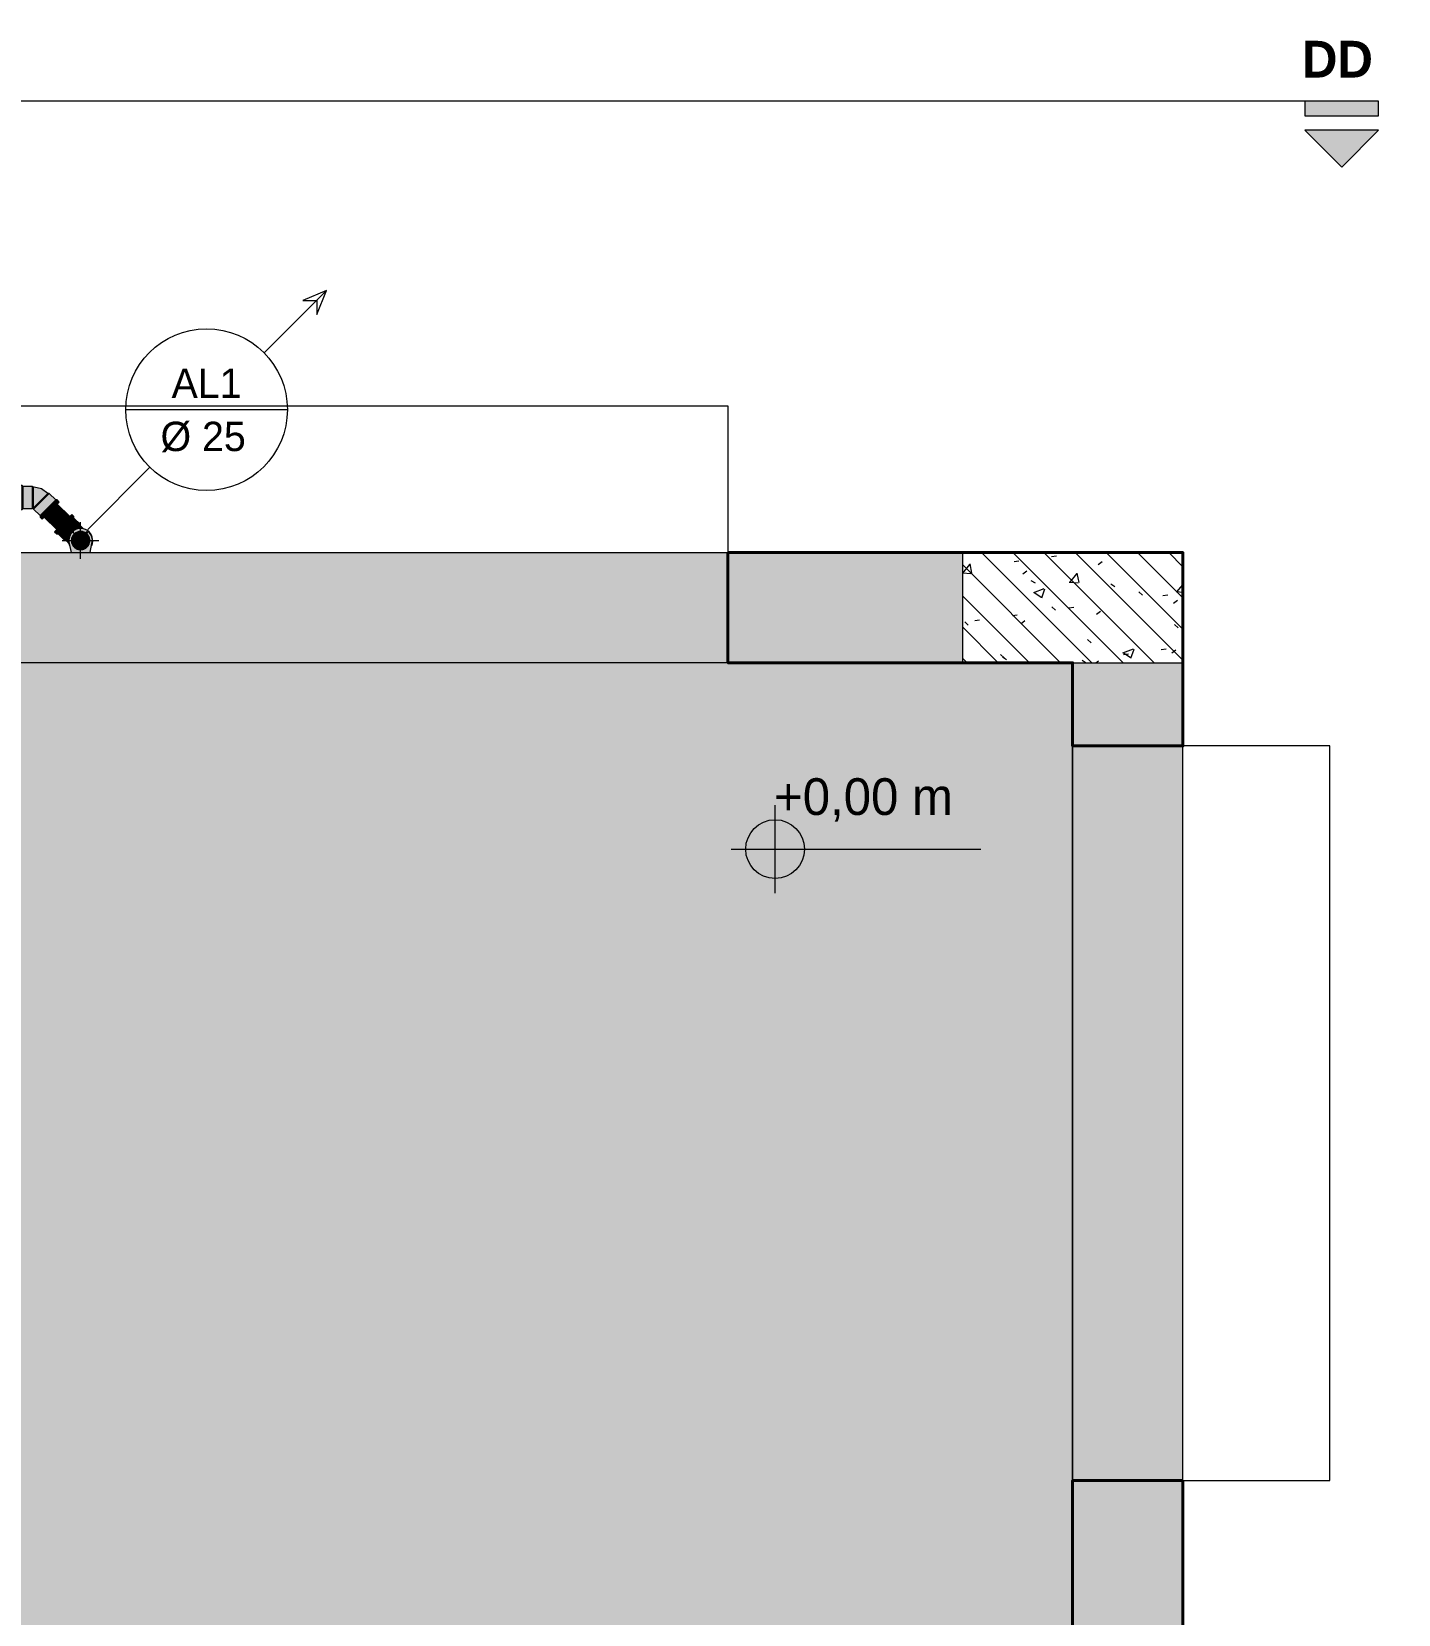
# Model space of a CAD drawing. Header units: metres. Extents: x 15 to 69.3, y -12.4 to 16.4.
# Drawn here: x 16.944 to 18.804, y 14.133 to 16.287 of the extents above; entities that cross this region are included whole.
import ezdxf

# ---------------------------------------------------------------- set-up
doc = ezdxf.new("R2010")
doc.units = ezdxf.units.M
doc.layers.add('1095_ARQ_BASE_dwg', color=7, linetype='Continuous', lineweight=5, true_color=0x767676)
doc.layers.add('A-FLOR', color=7, linetype='Continuous', lineweight=9, true_color=0x007f00)
for name, color, linetype, lineweight in [('A-ANNO-NOTE', 7, 'Continuous', 5), ('A-DETL', 7, 'Continuous', 5), ('A-DETL-GENF', 7, 'Continuous', 5), ('A-WALL', 7, 'Continuous', 9), ('G-ANNO-DIMS', 7, 'Continuous', 5), ('G-ANNO-SYMB', 7, 'Continuous', 5), ('G-ANNO-TEXT', 7, 'Continuous', 5), ('KIRYA - PAREDE', 7, 'Continuous', 40), ('KIRYA - PAREDE VISTA', 7, 'Continuous', 15), ('P-PIPE', 7, 'Continuous', 5), ('P-PIPE-CNTR', 7, 'Continuous', 5), ('S-COLS', 7, 'Continuous', 5)]:
    doc.layers.add(name, color=color, linetype=linetype, lineweight=lineweight)
doc.styles.add('Century Gothic', font='GOTHIC.TTF', dxfattribs={"height": 0.04})
doc.styles.add('Century Gothic_2', font='GOTHIC.TTF', dxfattribs={"height": 0.05})
doc.styles.add('Century Gothic_B', font='GOTHICB.TTF', dxfattribs={"height": 0.05})

# ---------------------------------------------------------------- blocks, each defined once
blk = doc.blocks.new('Pilar retangular - 15 x 30 cm-3622251-TÉRREO')
at = {"layer": 'S-COLS', "true_color": 0xaaaaaa}
h = blk.add_hatch(dxfattribs=at)
h.set_pattern_fill('FP_1', color=253, style=0, pattern_type=2)
h.set_pattern_definition([(45, (0.08564, 0.00177), (-0.021213, 0.021213), [])])
h.paths.add_polyline_path([(0.075, -0.15), (0.075, 0.15), (-0.075, 0.15), (-0.075, -0.15), (0.0039, -0.15)])
at = {"layer": 'A-DETL-GENF', "color": 253, "true_color": 0xaaaaaa}
for p, q in [((0.075, 0.15), (-0.075, 0.15)), ((-0.075, 0.15), (-0.075, -0.15)), ((0.075, -0.15), (0.075, 0.15)), ((-0.075, -0.15), (0.075, -0.15))]:
    blk.add_line(p, q, dxfattribs=at)
blk = doc.blocks.new('1095_ARQ_BASE_dwg-3608001-TÉRREO')
at = {"layer": 'KIRYA - PAREDE', "color": 253, "true_color": 0xaaaaaa, "flags": 128}
blk.add_lwpolyline([(17.8915, 15.5778), (17.8915, 15.4278), (18.3606, 15.4278), (18.3606, 15.3147), (18.5106, 15.3147), (18.5106, 15.5778)], close=True, dxfattribs=at)
for points in [[(15.2106, 12.3778), (15.2106, 11.9278), (18.5106, 11.9278), (18.5106, 13.2778), (18.5106, 14.3147)], [(18.5106, 14.3147), (18.3606, 14.3147), (18.3606, 13.4278), (17.3408, 13.4278)]]:
    blk.add_lwpolyline(points, dxfattribs=at)
at = {"layer": 'KIRYA - PAREDE VISTA', "color": 253, "true_color": 0xaaaaaa, "flags": 128}
for points in [[(15.8915, 15.6706), (15.8915, 15.7778), (17.8915, 15.7778), (17.8915, 15.4278)], [(17.8915, 15.4278), (15.8915, 15.4278), (15.8915, 15.635)]]:
    blk.add_lwpolyline(points, dxfattribs=at)
blk.add_lwpolyline([(18.3606, 14.3147), (18.7106, 14.3147), (18.7106, 15.3147), (18.3606, 15.3147)], close=True, dxfattribs=at)
blk = doc.blocks.new('PVC Marrom Soldável_Abraçadeira - Abraçadeira_DN20mm e DN25mm-3601950-TÉRREO')
at = {"layer": 'P-PIPE', "true_color": 0xe06060}
blk.add_hatch(color=13, dxfattribs=at).paths.add_polyline_path([(17.0139, 15.5778), (17.0236, 15.5778), (17.0261, 15.5904), (17.0266, 15.594), (17.0261, 15.5981), (17.0251, 15.6012), (17.0227, 15.6047), (17.0205, 15.6068), (17.0195, 15.6031), (17.0214, 15.6006), (17.0227, 15.5975), (17.023, 15.5935), (17.0228, 15.5917), (17.0224, 15.5904), (17.0217, 15.5888), (17.0208, 15.587), (17.0188, 15.5848), (17.0163, 15.5832), (17.0136, 15.5822), (17.0101, 15.5819), (17.0074, 15.5822), (17.0044, 15.5835), (17.0012, 15.5862), (16.9998, 15.5881), (16.9985, 15.5917), (16.9983, 15.5925), (16.9983, 15.5958), (16.9988, 15.5983), (17.0003, 15.6013), (17.0019, 15.6034), (17.0006, 15.6068), (16.9981, 15.6043), (16.996, 15.6008), (16.995, 15.5975), (16.9946, 15.594), (16.9951, 15.5904), (16.9976, 15.5778), (17.0074, 15.5778)])
at = {"layer": 'P-PIPE'}
for p, q in [((17.0019, 15.6033), (17.0007, 15.6069)), ((17.0205, 15.6069), (17.0193, 15.6033)), ((16.9951, 15.5904), (16.9976, 15.5778)), ((16.9976, 15.5778), (17.0236, 15.5778)), ((17.0236, 15.5778), (17.0261, 15.5904))]:
    blk.add_line(p, q, dxfattribs=at)
for radius, start, end in [(0.016, 128.3044, 194.1717), (0.0125, 154.3136, 163.2676), (0.0125, 134.0851, 148.9137), (0.0125, 31.0863, 45.9149), (0.016, 345.8283, 51.6956), (0.0125, 16.7324, 25.6864), (0.0125, 169.1334, 177.6376), (0.0125, 183.6997, 192.0332), (0.0125, 198.1612, 206.4725), (0.0125, 212.57, 220.9937), (0.0125, 226.9487, 235.696), (0.0125, 241.3093, 256.4085), (0.0125, 283.5915, 298.6907), (0.0125, 304.304, 313.0513), (0.0125, 319.0063, 327.43), (0.0125, 333.5275, 341.8388), (0.0125, 347.9668, 356.3003), (0.0125, 2.3624, 10.8666)]:
    blk.add_arc((17.0106, 15.5943), radius, start, end, dxfattribs=at)
blk = doc.blocks.new('Joelho 45_90 - Agua Fria_Soldavel - MEP - Tigre - Standard-V11-TÉRREO')
at = {"layer": 'P-PIPE', "true_color": 0xe06060}
for points in [[(0.0033, 0.0247), (-0.0057, 0.0157), (0.0157, -0.0057), (0.0247, 0.0033), (0.0037, 0.0243)], [(0.0038, 0.0272), (0.0033, 0.0266), (0.0266, 0.0033), (0.0295, 0.0061), (0.0061, 0.0295)], [(0.0033, 0.0266), (0.0033, 0.0247), (0.0247, 0.0033), (0.0266, 0.0033), (0.0037, 0.0263)], [(-0.0252, 0.0165), (-0.0252, -0.0165), (-0.0212, -0.0165), (-0.0212, 0.0165), (-0.025, 0.0165)], [(-0.0212, 0.0165), (-0.021, -0.0163), (-0.0198, -0.0151), (-0.0198, 0.0151), (-0.021, 0.0163)], [(-0.0198, 0.0151), (-0.0198, -0.0151), (-0.0071, -0.0151), (-0.0071, 0.0151), (-0.0194, 0.0151)], [(-0.0071, 0.0151), (-0.0071, -0.0151), (-0.006, -0.014), (-0.006, 0.0141), (-0.0068, 0.0148)], [(-0.0058, 0.0141), (-0.006, 0.013), (-0.006, -0.014), (-0.001, -0.0129), (0.0031, -0.0124), (0.0049, -0.0119), (0.0141, -0.0057), (-0.0058, 0.0141)], [(-0.0057, 0.0157), (-0.0055, 0.014), (0.0144, -0.0057), (0.0157, -0.0057), (-0.0053, 0.0153)]]:
    blk.add_hatch(color=13, dxfattribs=at).paths.add_polyline_path(points)
at = {"layer": 'P-PIPE'}
for p, q in [((0.0033, 0.0247), (-0.0057, 0.0157)), ((0.0061, 0.0295), (0.0033, 0.0266)), ((0.0033, 0.0266), (0.0033, 0.0247)), ((0.0033, 0.0266), (0.0266, 0.0033)), ((0.0033, 0.0247), (0.0247, 0.0033)), ((0.0295, 0.0061), (0.0061, 0.0295)), ((-0.0212, 0.0165), (-0.0252, 0.0165)), ((-0.0252, 0.0165), (-0.0252, -0.0165)), ((-0.0198, 0.0151), (-0.0212, 0.0165)), ((-0.0212, 0.0165), (-0.0212, -0.0165)), ((-0.0071, 0.0151), (-0.0198, 0.0151)), ((-0.0198, 0.0151), (-0.0198, -0.0151)), ((-0.006, 0.014), (-0.0071, 0.0151)), ((-0.0071, 0.0151), (-0.0071, -0.0151)), ((-0.0071, -0.0151), (-0.0071, 0.0151)), ((-0.0057, 0.0141), (-0.006, 0.014)), ((-0.006, -0.014), (-0.006, 0.014)), ((-0.006, 0.014), (-0.006, -0.014)), ((-0.0057, 0.0157), (-0.0057, 0.0141)), ((0.0157, -0.0057), (-0.0057, 0.0157)), ((-0.0057, 0.0157), (0.0157, -0.0057)), ((-0.0057, 0.0141), (0.0141, -0.0057)), ((0.0141, -0.0057), (-0.0057, 0.0141)), ((0.0157, -0.0057), (0.0247, 0.0033)), ((0.0247, 0.0033), (0.0266, 0.0033)), ((0.0266, 0.0033), (0.0295, 0.0061)), ((-0.0252, -0.0165), (-0.0212, -0.0165)), ((-0.0212, -0.0165), (-0.0198, -0.0151)), ((-0.0198, -0.0151), (-0.0071, -0.0151)), ((-0.0071, -0.0151), (-0.006, -0.014)), ((0.0141, -0.0057), (0.0157, -0.0057))]:
    blk.add_line(p, q, dxfattribs=at)
at = {"layer": 'P-PIPE', "flags": 128}
blk.add_lwpolyline([(-0.006, -0.014), (0.0044, -0.0121), (0.0133, -0.0065), (0.0141, -0.0057)], dxfattribs=at)
blk = doc.blocks.new('Joelho 45_90 - Agua Fria_Soldavel - MEP - Tigre - Standard-V12-TÉRREO')
at = {"layer": 'P-PIPE', "true_color": 0xe06060}
for points in [[(16.9898, 15.6152), (17.0013, 15.6267), (16.9986, 15.6296), (16.9869, 15.618), (16.9881, 15.6168)], [(16.9908, 15.6142), (17.0013, 15.6247), (17.0011, 15.6265), (16.9898, 15.6152), (16.99, 15.615)], [(16.999, 15.606), (17.0031, 15.6089), (17.0039, 15.6094), (17.0104, 15.6159), (17.0013, 15.6247), (16.9908, 15.6142), (16.9985, 15.6064)], [(16.9783, 15.6037), (16.9898, 15.6152), (16.9869, 15.618), (16.9753, 15.6063), (16.9781, 15.6038)], [(16.9802, 15.6037), (16.9908, 15.6142), (16.9898, 15.6152), (16.9784, 15.6037), (16.9797, 15.6037)], [(16.9891, 15.5945), (16.9958, 15.6013), (16.9968, 15.6031), (16.999, 15.606), (16.9908, 15.6142), (16.9802, 15.6037), (16.9887, 15.5949)], [(16.9906, 15.5945), (16.9949, 15.5991), (16.9955, 15.601), (16.9891, 15.5945), (16.9905, 15.5945)], [(16.9946, 15.5905), (16.9942, 15.5948), (16.9946, 15.5985), (16.9906, 15.5945), (16.9946, 15.5905)], [(17.0037, 15.6091), (17.0067, 15.6106), (17.0104, 15.6143), (17.0104, 15.6159), (17.0039, 15.6094)], [(17.0063, 15.6102), (17.007, 15.6103), (17.0114, 15.6107), (17.0145, 15.6103), (17.0104, 15.6143), (17.0063, 15.6102)]]:
    blk.add_hatch(color=13, dxfattribs=at).paths.add_polyline_path(points)
h = blk.add_hatch(color=13, dxfattribs=at)
h.paths.add_polyline_path([(17.0256, 15.5877), (17.0266, 15.5907), (17.0271, 15.5943), (17.0263, 15.5993), (17.0244, 15.6033), (17.0218, 15.6064), (17.0182, 15.6089), (17.0145, 15.6103), (17.01, 15.6107), (17.0055, 15.6099), (17.0018, 15.6081), (16.9985, 15.6054), (16.996, 15.6018), (16.9946, 15.5981), (16.9942, 15.5938), (16.9949, 15.5896), (16.9956, 15.5877), (16.9948, 15.5925), (16.9947, 15.5947), (16.9953, 15.5986), (16.9965, 15.6017), (16.9985, 15.6047), (17.0007, 15.6068), (17.002, 15.6033), (17.005, 15.6054), (17.0074, 15.6064), (17.0106, 15.6068), (17.0139, 15.6064), (17.0169, 15.6051), (17.0193, 15.6033), (17.0206, 15.6068), (17.0235, 15.6036), (17.0252, 15.6008), (17.0263, 15.5971), (17.0266, 15.594), (17.026, 15.5896)])
h.paths.add_polyline_path([(17.0228, 15.5917), (17.023, 15.5925), (17.0229, 15.5924)])
h.paths.add_polyline_path([(17.0231, 15.5948), (17.023, 15.5958), (17.023, 15.595)])
h.paths.add_polyline_path([(17.0225, 15.5979), (17.0223, 15.5986), (17.0225, 15.5981)])
h.paths.add_polyline_path([(17.0213, 15.6007), (17.0209, 15.6013), (17.0213, 15.6007)])
at = {"layer": 'P-PIPE'}
for p, q in [((16.9986, 15.6297), (16.9869, 15.618)), ((16.9898, 15.6152), (17.0014, 15.6268)), ((16.9908, 15.6142), (17.0014, 15.6249)), ((17.0014, 15.6268), (16.9986, 15.6297)), ((17.0014, 15.6249), (17.0014, 15.6268)), ((17.0104, 15.6159), (17.0014, 15.6249)), ((16.9869, 15.618), (16.9753, 15.6063)), ((16.9753, 15.6063), (16.9781, 15.6035)), ((16.9781, 15.6035), (16.9898, 15.6152)), ((16.9781, 15.6035), (16.9801, 15.6035)), ((16.9801, 15.6035), (16.9908, 15.6142)), ((16.9801, 15.6035), (16.9891, 15.5945)), ((16.9958, 15.6012), (16.9891, 15.5945)), ((16.9891, 15.5945), (16.9958, 15.6012)), ((16.9906, 15.5945), (16.9946, 15.5985)), ((16.9946, 15.5985), (16.9906, 15.5945)), ((17.0104, 15.6159), (17.0037, 15.6092)), ((17.0037, 15.6092), (17.0104, 15.6159)), ((17.0064, 15.6103), (17.0104, 15.6143)), ((17.0104, 15.6143), (17.0064, 15.6103)), ((17.0104, 15.6143), (17.0104, 15.6159)), ((16.9891, 15.5945), (16.9906, 15.5945))]:
    blk.add_line(p, q, dxfattribs=at)
at = {"layer": 'P-PIPE', "flags": 128}
for points in [[(17.0104, 15.6143), (17.0108, 15.6139), (17.0112, 15.6135), (17.0116, 15.6131), (17.012, 15.6127), (17.0124, 15.6123), (17.0128, 15.6119), (17.0132, 15.6116), (17.0136, 15.6112), (17.014, 15.6108), (17.0144, 15.6104)], [(17.0182, 15.6066), (17.0185, 15.6063), (17.0187, 15.6061), (17.0189, 15.6058), (17.0192, 15.6056), (17.0194, 15.6054), (17.0195, 15.6052), (17.0197, 15.6051), (17.0199, 15.6049)], [(16.9946, 15.5905), (16.9942, 15.5908), (16.9939, 15.5912), (16.9935, 15.5916), (16.9931, 15.592), (16.9927, 15.5924), (16.9923, 15.5928), (16.9919, 15.5932), (16.9915, 15.5936), (16.9911, 15.594), (16.9907, 15.5944), (16.9906, 15.5945)]]:
    blk.add_lwpolyline(points, dxfattribs=at)
at = {"layer": 'P-PIPE'}
for start, end in [(135, 203.7035), (152.9767, 158.3538), (336.2965, 135), (111.6462, 117.0233), (92.9784, 98.3543), (51.6467, 57.025), (32.9802, 38.0089), (171.6457, 177.0216), (335, 338.3553), (351.6473, 357.0268)]:
    blk.add_arc((17.0106, 15.5943), 0.0165, start, end, dxfattribs=at)
blk = doc.blocks.new('Elevações de ponto - Padrão-77235-TÉRREO')
at = {"layer": 'G-ANNO-DIMS', "true_color": 0xff0000}
h = blk.add_hatch(color=1, dxfattribs=at)
edge = h.paths.add_edge_path()
edge.add_line((0, 0), (-0.002, 0))
edge.add_arc((0, 0), 0.002, 90, 180, ccw=False)
edge.add_line((0, 0.002), (0, 0))
h = blk.add_hatch(color=1, dxfattribs=at)
edge = h.paths.add_edge_path()
edge.add_line((0, 0), (0.002, 0))
edge.add_arc((0, 0), 0.002, 270, 360, ccw=False)
edge.add_line((0, -0.002), (0, 0))
at = {"layer": 'G-ANNO-DIMS'}
for p, q in [((0, -0.003), (0, 0.003)), ((-0.003, 0), (0.014, 0))]:
    blk.add_line(p, q, dxfattribs=at)
blk.add_circle((0, 0), 0.002, dxfattribs=at)
blk = doc.blocks.new('Corte - Padrão-73672-TÉRREO')
at = {"layer": 'G-ANNO-SYMB'}
for points in [[(-0.00251, 0.00198), (-0.00001, 0.00448), (0.00249, 0.00198)], [(0.00249, 0.001), (0.00249, 0), (-0.00251, 0), (-0.00251, 0.001)]]:
    blk.add_hatch(color=256, dxfattribs=at).paths.add_polyline_path(points)
for p, q in [((-0.00001, 0.00448), (-0.00251, 0.00198)), ((0.00249, 0.00198), (-0.00001, 0.00448)), ((-0.00251, 0.00198), (0.00249, 0.00198)), ((0.00249, 0.001), (-0.00251, 0.001)), ((-0.00251, 0.001), (-0.00251, 0)), ((0.00249, 0), (0.00249, 0.001)), ((-0.00251, 0), (0.00249, 0))]:
    blk.add_line(p, q, dxfattribs=at)
blk = doc.blocks.new('Marcador de Tubulação Circular Century 2 - Sobe-874581-TÉRREO')
at = {"layer": 'A-ANNO-NOTE'}
for p, q in [((0.01146, 0.00683), (0.00722, 0.00259)), ((0.01146, 0.00683), (0.00984, 0.00617)), ((0.0108, 0.00521), (0.01146, 0.00683)), ((0.00984, 0.00617), (0.0108, 0.00617)), ((0.0108, 0.00617), (0.0108, 0.00521)), ((-0.00221, -0.00127), (0.00879, -0.00127)), ((-0.00479, -0.00942), (-0.00056, -0.00519))]:
    blk.add_line(p, q, dxfattribs=at)
blk.add_circle((0.00329, -0.00127), 0.0055, dxfattribs=at)

msp = doc.modelspace()

# ---------------------------------------------------------------- hatches: boundary and pattern name
at = {"layer": 'A-DETL-GENF', "true_color": 0x808080}
h = msp.add_hatch(dxfattribs=at)
h.set_pattern_fill('FP_2', color=8, style=0, pattern_type=2)
h.set_pattern_definition([(50, (0, 0), (0.14575316, -0.01275165), [0.01524, -0.16764]), (355, (0, 0), (-0.0281956, 0.15284905), [0.01219, -0.13411]), (100.451, (0.01215, -0.00106), (0.1175571, 0.1400984), [0.01295, -0.14247]), (46.184, (0, 0.04064), (0.2168615, -0.0336392), [0.02286, -0.25146]), (96.636, (0.01807, 0.03784), (0.1899178, 0.1979433), [0.01943, -0.21371]), (351.184, (0, 0.04064), (0.1899206, 0.197941), [0.01829, -0.20117]), (21, (0.02032, 0.03048), (0.12129647, -0.0818154), [0.01524, -0.16764]), (326, (0.02032, 0.03048), (0.0494422, 0.1473543), [0.01219, -0.13411]), (71.451, (0.03043, 0.02366), (0.17073884, 0.06554), [0.01295, -0.14247]), (37.5, (0, 0), (0.00247227, 0.06764328), [0.00671, -0.12578, 0.00671, -0.12944, -0.13462]), (37.5, (0, 0), (0.00247227, 0.06764328), [-0.26863, 0.00671, -0.12791]), (7.5, (0, 0), (0.05345655, 0.08014312), [0.00671, -0.07092, 0.00671, -0.12273, -0.05131]), (7.5, (0, 0), (0.05345655, 0.08014312), [-0.20706, 0.00671, -0.0446]), (327.5, (-0.04531, 0), (0.10847647, -0.00458194), [0.00671, -0.04409, 0.00671, -0.15179, -0.21031]), (327.5, (-0.04531, 0), (0.10847647, -0.00458194), [-0.2093, 0.00671, -0.20361]), (317.5, (-0.06563, 0), (0.11850734, 0.02034188), [0.00671, -0.05933, 0.00671, -0.09855, -0.14935]), (317.5, (-0.06563, 0), (0.11850734, 0.02034188), [-0.1713, 0.00671, -0.14265])])
h.paths.add_polyline_path([(18.5106, 15.4278), (18.5106, 15.5778), (18.2106, 15.5778), (18.2106, 15.4278)])
at = {"layer": 'A-FLOR', "true_color": 0x464646}
h = msp.add_hatch(color=49, dxfattribs=at)
h.paths.add_polyline_path([(18.1923, 13.2517), (18.1913, 13.2526), (18.1916, 13.2523)])
h.paths.add_polyline_path([(18.159, 13.3209), (18.1601, 13.32), (18.1598, 13.3203)])
h.paths.add_polyline_path([(18.3606, 11.9278), (18.3606, 12.2278), (18.5106, 12.2278), (18.5106, 13.2778), (18.3646, 13.2778), (18.366, 13.2764), (18.3787, 13.2764), (18.3798, 13.2753), (18.3876, 13.2742), (18.3944, 13.2712), (18.3999, 13.267), (18.4045, 13.2609), (18.4073, 13.2538), (18.4083, 13.2469), (18.4092, 13.2456), (18.4092, 13.2332), (18.4106, 13.2318), (18.4106, 13.2278), (18.4066, 13.2278), (18.4066, 13.1598), (18.4106, 13.1598), (18.4104, 13.1558), (18.409, 13.1544), (18.409, 13.1381), (18.4081, 13.1372), (18.4081, 13.1364), (18.4087, 13.1354), (18.4101, 13.1321), (18.4106, 13.1278), (18.4101, 13.1235), (18.4081, 13.1184), (18.4092, 13.1173), (18.4092, 13.101), (18.4104, 13.0998), (18.4106, 13.0958), (18.4066, 13.0958), (18.4066, 13.0127), (18.4106, 13.0127), (18.4104, 13.0087), (18.409, 13.0073), (18.409, 12.991), (18.4081, 12.9901), (18.4082, 12.9892), (18.4087, 12.9881), (18.4101, 12.9849), (18.4106, 12.9807), (18.4097, 12.9755), (18.4096, 12.975), (18.4085, 12.9726), (18.4081, 12.9713), (18.4092, 12.9702), (18.4092, 12.9539), (18.4104, 12.9527), (18.4106, 12.9487), (18.4066, 12.9487), (18.4068, 12.9142), (18.4106, 12.9142), (18.4106, 12.9102), (18.4092, 12.9088), (18.4092, 12.8961), (18.4082, 12.895), (18.4069, 12.887), (18.404, 12.8804), (18.3999, 12.8749), (18.3935, 12.8702), (18.3866, 12.8675), (18.3797, 12.8665), (18.3787, 12.8656), (18.366, 12.8656), (18.3646, 12.8642), (18.3606, 12.8642), (18.3606, 12.8607), (18.3556, 12.8607), (18.3556, 12.8714), (18.3436, 12.8714), (18.3435, 12.8737), (18.3338, 12.8737), (18.3384, 12.87), (18.3437, 12.8631), (18.3472, 12.8541), (18.3483, 12.8457), (18.3482, 12.5145), (18.3469, 12.506), (18.3434, 12.4979), (18.3376, 12.4906), (18.3307, 12.4853), (18.3218, 12.4818), (18.3121, 12.4807), (18.2608, 12.4808), (18.2468, 12.484), (18.2397, 12.489), (18.2366, 12.4914), (18.2352, 12.4926), (18.234, 12.4947), (17.9318, 12.4947), (17.8942, 12.4985), (17.8717, 12.5048), (17.8486, 12.5143), (17.8279, 12.5263), (17.8081, 12.5417), (17.7908, 12.5595), (17.7869, 12.5642), (17.7784, 12.5748), (17.7681, 12.5901), (17.7659, 12.5937), (17.7597, 12.6059), (17.7555, 12.6156), (17.7505, 12.6302), (17.7486, 12.6367), (17.7461, 12.6483), (17.7445, 12.658), (17.7433, 12.6735), (17.743, 12.681), (17.7437, 12.6955), (17.7447, 12.7047), (17.7476, 12.7199), (17.7496, 12.7283), (17.7537, 12.741), (17.7574, 12.7504), (17.7651, 12.766), (17.7674, 12.7703), (17.7739, 12.7804), (17.7808, 12.7898), (17.7891, 12.7997), (17.7932, 12.8048), (17.8095, 12.8206), (17.8291, 12.8359), (17.85, 12.8478), (17.872, 12.8567), (17.896, 12.8633), (17.9124, 12.865), (17.9322, 12.8667), (18.2341, 12.8667), (18.2356, 12.8691), (18.2419, 12.8739), (18.2443, 12.8757), (18.2475, 12.8777), (18.2621, 12.8807), (18.2893, 12.8809), (18.295, 12.8848), (18.3009, 12.887), (18.3067, 12.8877), (18.3436, 12.8877), (18.3436, 12.89), (18.3556, 12.89), (18.3556, 12.9007), (18.3606, 12.9007), (18.3606, 12.8972), (18.3646, 12.8972), (18.3662, 12.8958), (18.3787, 12.8958), (18.3798, 12.8947), (18.38, 12.8948), (18.3801, 12.895), (18.379, 12.8961), (18.379, 12.9088), (18.3776, 12.9102), (18.3776, 12.9142), (18.3816, 12.9142), (18.3816, 12.9487), (18.3776, 12.9487), (18.3779, 12.9527), (18.3792, 12.9541), (18.379, 12.9658), (18.3787, 12.9656), (18.3659, 12.9657), (18.3646, 12.9644), (18.3606, 12.9642), (18.3606, 12.9552), (18.3471, 12.9552), (18.346, 12.9557), (18.3458, 12.9565), (18.3456, 12.9589), (18.3455, 12.9657), (18.2838, 12.9657), (18.2838, 12.9737), (18.2813, 12.9736), (18.2813, 12.9728), (18.2796, 12.9728), (18.2794, 12.9621), (18.2785, 12.9607), (18.2775, 12.96), (18.2773, 12.9599), (18.2757, 12.9594), (18.2744, 12.9594), (18.2738, 12.9595), (18.2726, 12.96), (18.2717, 12.9607), (18.271, 12.9617), (18.2706, 12.963), (18.2706, 12.9637), (18.2706, 12.9728), (18.2696, 12.973), (18.2694, 12.9737), (18.2694, 12.9728), (18.2676, 12.973), (18.2671, 12.9784), (18.2672, 12.9834), (18.2677, 12.9885), (18.2694, 12.9883), (18.2695, 12.988), (18.2697, 12.9885), (18.2706, 12.9885), (18.2708, 13.0112), (18.2796, 13.0112), (18.2798, 12.9885), (18.2813, 12.9884), (18.2813, 12.9877), (18.2838, 12.9877), (18.2838, 12.9957), (18.3117, 12.9959), (18.3264, 13.0417), (18.3209, 13.0418), (18.3201, 13.0423), (18.3196, 13.043), (18.3195, 13.0436), (18.3195, 13.0467), (18.3032, 13.0467), (18.3018, 13.0474), (18.3005, 13.0492), (18.2996, 13.0517), (18.2989, 13.0553), (18.2985, 13.0587), (18.2985, 13.0627), (18.2989, 13.0661), (18.2993, 13.0685), (18.3, 13.071), (18.3014, 13.0735), (18.3021, 13.0742), (18.3032, 13.0747), (18.3195, 13.0747), (18.3196, 13.0784), (18.3201, 13.0791), (18.3209, 13.0796), (18.3218, 13.0796), (18.3595, 13.0794), (18.3602, 13.0789), (18.3606, 13.0776), (18.3606, 13.0437), (18.3599, 13.0422), (18.3591, 13.0418), (18.3586, 13.0417), (18.3387, 13.0417), (18.3304, 13.0151), (18.3273, 13.0063), (18.3241, 12.9957), (18.3456, 12.9957), (18.3458, 13.0049), (18.3461, 13.0057), (18.3471, 13.0062), (18.3606, 13.0062), (18.3606, 12.9972), (18.3646, 12.9969), (18.366, 12.9955), (18.3787, 12.9958), (18.3791, 12.9955), (18.3791, 13.0075), (18.3779, 13.0087), (18.3776, 13.0127), (18.3816, 13.0127), (18.3816, 13.0958), (18.3776, 13.0958), (18.3779, 13.0998), (18.3792, 13.1012), (18.3791, 13.1115), (18.359, 13.1105), (18.359, 13.095), (18.3565, 13.095), (18.3494, 13.1092), (18.3341, 13.1092), (18.3341, 13.1051), (18.2901, 13.1051), (18.2846, 13.1159), (18.2832, 13.1217), (18.2799, 13.1217), (18.2799, 13.1339), (18.2832, 13.1339), (18.2834, 13.1352), (18.2851, 13.1411), (18.2901, 13.1505), (18.3341, 13.1505), (18.3341, 13.1465), (18.3494, 13.1465), (18.3565, 13.1606), (18.359, 13.1606), (18.359, 13.1451), (18.3791, 13.1441), (18.3791, 13.1546), (18.3779, 13.1558), (18.3776, 13.1598), (18.3816, 13.1598), (18.3815, 13.2278), (18.3776, 13.2278), (18.3776, 13.2318), (18.379, 13.2332), (18.379, 13.2459), (18.3801, 13.247), (18.38, 13.2472), (18.3798, 13.2473), (18.3787, 13.2462), (18.366, 13.2462), (18.3646, 13.2448), (18.3606, 13.2448), (18.3606, 13.2488), (18.2258, 13.2487), (18.2258, 13.2448), (18.2218, 13.2448), (18.2204, 13.2462), (18.2077, 13.2462), (18.2066, 13.2473), (18.1957, 13.2495), (18.1928, 13.2514), (18.1899, 13.2533), (18.1864, 13.2556), (18.185, 13.2556), (18.176, 13.2646), (18.174, 13.2646), (18.1712, 13.2674), (18.174, 13.2703), (18.1595, 13.2845), (18.1567, 13.2819), (18.154, 13.285), (18.154, 13.2867), (18.145, 13.2956), (18.145, 13.2972), (18.1448, 13.2973), (18.1447, 13.2972), (18.1436, 13.2962), (18.1309, 13.2962), (18.1295, 13.2948), (18.1255, 13.2948), (18.1255, 13.2988), (16.8198, 13.2988), (16.8198, 13.2948), (16.8158, 13.2951), (16.8144, 13.2964), (16.7994, 13.2964), (16.7983, 13.2975), (16.7665, 13.297), (16.7675, 13.2959), (16.7673, 13.2832), (16.7687, 13.2818), (16.7689, 13.2778), (16.737, 13.2778), (16.7362, 13.2703), (16.7356, 13.2629), (16.7341, 13.2611), (16.7335, 13.2608), (16.7215, 13.2608), (16.7215, 13.2276), (16.8768, 13.2274), (16.8845, 13.2262), (16.8915, 13.2233), (16.8985, 13.2177), (16.9032, 13.2116), (16.9064, 13.2039), (16.9074, 13.1956), (16.9073, 12.9192), (16.9061, 12.9116), (16.9032, 12.9046), (16.8975, 12.8975), (16.8915, 12.8929), (16.8838, 12.8897), (16.8755, 12.8886), (16.528, 12.8888), (16.5204, 12.89), (16.5134, 12.8929), (16.5063, 12.8985), (16.5017, 12.9046), (16.4985, 12.9123), (16.4974, 12.9205), (16.4976, 13.1969), (16.4988, 13.2046), (16.5017, 13.2116), (16.5073, 13.2187), (16.5134, 13.2233), (16.5211, 13.2265), (16.5293, 13.2276), (16.6834, 13.2276), (16.6834, 13.2608), (16.6711, 13.2609), (16.6702, 13.2616), (16.6693, 13.2629), (16.6683, 13.2746), (16.6679, 13.2778), (16.7359, 13.2778), (16.7362, 13.2818), (16.7376, 13.2832), (16.7373, 13.2959), (16.7384, 13.297), (16.7384, 13.3028), (16.7379, 13.3038), (16.7364, 13.3079), (16.7362, 13.3087), (16.7362, 13.3094), (16.7359, 13.3113), (16.7365, 13.3156), (16.7384, 13.3199), (16.7415, 13.3235), (16.7418, 13.3239), (16.7439, 13.3254), (16.745, 13.3259), (16.7482, 13.3272), (16.7524, 13.3278), (16.7576, 13.3269), (16.7581, 13.3268), (16.7606, 13.3256), (16.761, 13.3253), (16.7905, 13.3252), (16.7985, 13.3253), (16.7994, 13.3262), (16.8144, 13.3262), (16.8158, 13.3276), (16.8198, 13.3278), (16.8198, 13.3238), (18.1255, 13.3239), (18.1255, 13.3278), (18.1295, 13.3278), (18.1309, 13.3264), (18.1436, 13.3264), (18.1447, 13.3253), (18.1559, 13.323), (18.1586, 13.3212), (18.1614, 13.3193), (18.1649, 13.317), (18.1663, 13.317), (18.1753, 13.308), (18.1773, 13.308), (18.1801, 13.3052), (18.1773, 13.3024), (18.1917, 13.2879), (18.1946, 13.2907), (18.1974, 13.2876), (18.1974, 13.286), (18.2064, 13.277), (18.2063, 13.2754), (18.2065, 13.2753), (18.2067, 13.2754), (18.2077, 13.2764), (18.2204, 13.2764), (18.2218, 13.2778), (18.2106, 13.2778), (18.2106, 13.4278), (18.5106, 13.4278), (18.5106, 15.4278), (18.2106, 15.4278), (18.2106, 15.5778), (15.3606, 15.5778), (15.3606, 15.2778), (15.2106, 15.2778), (15.2106, 13.4278), (15.5106, 13.4278), (15.5106, 13.2778), (15.2106, 13.2778), (15.2106, 12.2278), (15.3606, 12.2278), (15.3606, 11.9278), (18.1205, 11.9278)])
h.paths.add_polyline_path([(18.3487, 13.0548), (18.3486, 13.0549), (18.3486, 13.0548)])
h.paths.add_polyline_path([(18.3487, 13.0665), (18.3486, 13.0665), (18.3486, 13.0665)])
h.paths.add_polyline_path([(18.2267, 13.2738), (18.3606, 13.2739), (18.3606, 13.2778), (18.2258, 13.2778), (18.2258, 13.2738)])
h.paths.add_polyline_path([(17.1754, 13.3778), (17.1754, 13.3818), (16.8565, 13.3817), (16.8565, 13.3778), (16.8525, 13.3778), (16.8511, 13.3792), (16.8384, 13.3792), (16.8373, 13.3803), (16.8295, 13.3814), (16.8231, 13.3841), (16.8169, 13.3891), (16.8126, 13.3949), (16.8099, 13.4018), (16.8088, 13.4088), (16.8079, 13.4097), (16.8079, 13.4224), (16.8065, 13.4238), (16.8065, 13.4278), (16.5942, 13.4278), (16.5942, 13.8828), (17.0512, 13.8828), (17.0512, 13.4278), (16.8395, 13.4278), (16.8395, 13.4238), (16.8381, 13.4224), (16.8381, 13.4097), (16.8371, 13.4086), (16.8371, 13.4084), (16.8373, 13.4083), (16.8384, 13.4094), (16.8511, 13.4094), (16.8525, 13.4108), (16.8565, 13.4108), (16.8565, 13.4068), (17.1754, 13.4068), (17.1754, 13.4108), (17.1794, 13.4106), (17.1808, 13.4092), (17.1958, 13.4092), (17.1969, 13.4081), (17.2266, 13.4083), (17.2255, 13.4294), (17.21, 13.4294), (17.21, 13.4314), (17.2059, 13.4314), (17.2005, 13.4327), (17.1984, 13.4333), (17.1948, 13.4348), (17.1913, 13.4366), (17.1847, 13.4409), (17.1821, 13.4433), (17.18, 13.4461), (17.1696, 13.4552), (17.1681, 13.459), (17.1681, 13.6182), (17.1678, 13.6314), (17.168, 13.6447), (17.1683, 13.6513), (17.1689, 13.6578), (17.1699, 13.6644), (17.1713, 13.6708), (17.174, 13.6804), (17.1773, 13.6897), (17.1812, 13.6988), (17.1857, 13.7077), (17.1908, 13.7163), (17.1937, 13.7203), (17.197, 13.724), (17.2008, 13.7272), (17.205, 13.7297), (17.2096, 13.7317), (17.2142, 13.7335), (17.2237, 13.7364), (17.2334, 13.7387), (17.2431, 13.7405), (17.253, 13.7419), (17.2628, 13.7429), (17.2727, 13.7437), (17.2826, 13.7442), (17.2925, 13.7443), (17.3024, 13.7442), (17.3123, 13.7437), (17.3222, 13.7429), (17.3369, 13.7411), (17.3467, 13.7394), (17.3613, 13.7364), (17.3662, 13.7352), (17.3709, 13.7338), (17.3756, 13.732), (17.3801, 13.7299), (17.3844, 13.7274), (17.3883, 13.7243), (17.3917, 13.7208), (17.3945, 13.7168), (17.3994, 13.7081), (17.4039, 13.6992), (17.4081, 13.6902), (17.4117, 13.681), (17.4143, 13.6715), (17.4156, 13.665), (17.4166, 13.6583), (17.4176, 13.645), (17.4179, 13.6317), (17.4175, 13.6182), (17.4175, 13.459), (17.416, 13.4552), (17.4057, 13.4461), (17.4036, 13.4433), (17.4008, 13.4408), (17.3943, 13.4366), (17.3908, 13.4348), (17.3872, 13.4333), (17.3835, 13.4322), (17.3797, 13.4314), (17.3408, 13.4314), (17.3408, 13.4278), (17.3338, 13.4278), (17.3338, 13.4314), (17.2756, 13.4314), (17.2756, 13.4294), (17.2601, 13.4294), (17.2587, 13.3986), (17.2593, 13.3943), (17.2585, 13.3896), (17.2566, 13.3853), (17.2538, 13.3821), (17.2534, 13.3817), (17.2513, 13.3802), (17.2502, 13.3797), (17.2471, 13.3784), (17.2421, 13.3779), (17.2376, 13.3787), (17.2372, 13.3788), (17.2347, 13.38), (17.2339, 13.3803), (17.2048, 13.3804), (17.1967, 13.3803), (17.1958, 13.3794), (17.1808, 13.3794), (17.1794, 13.3781)])
h.paths.add_polyline_path([(16.8321, 13.5768), (16.9622, 13.5768), (16.9671, 13.5777), (16.9712, 13.5805), (16.974, 13.5846), (16.9749, 13.5895), (16.9747, 13.7952), (16.974, 13.7989), (16.9712, 13.803), (16.9671, 13.8057), (16.9622, 13.8067), (16.683, 13.8067), (16.6782, 13.8057), (16.674, 13.803), (16.6713, 13.7989), (16.6703, 13.794), (16.6706, 13.5883), (16.6713, 13.5846), (16.674, 13.5805), (16.6782, 13.5777), (16.683, 13.5768), (16.8134, 13.5768), (16.8135, 13.5975), (16.8134, 13.6004), (16.8132, 13.6155), (16.8132, 13.632), (16.81, 13.6333), (16.8048, 13.6373), (16.8007, 13.6426), (16.7982, 13.6487), (16.7973, 13.6553), (16.7982, 13.6619), (16.8007, 13.668), (16.8048, 13.6733), (16.81, 13.6773), (16.8162, 13.6798), (16.8227, 13.6807), (16.8293, 13.6798), (16.8354, 13.6773), (16.8407, 13.6733), (16.8447, 13.668), (16.8473, 13.6619), (16.8481, 13.6553), (16.8473, 13.6487), (16.8447, 13.6426), (16.8407, 13.6373), (16.8354, 13.6333), (16.832, 13.6319), (16.8322, 13.6233), (16.8321, 13.5794)])
at = {"layer": 'P-PIPE', "true_color": 0x00ffff}
for points in [[(16.9869, 15.618), (16.9958, 15.6268), (16.9787, 15.6438), (16.9699, 15.635), (16.9841, 15.6208)], [(16.9781, 15.6092), (16.9869, 15.618), (16.9699, 15.635), (16.9611, 15.6262), (16.9775, 15.6097)], [(17.0106, 15.5818), (17.0147, 15.5826), (17.0169, 15.5835), (17.0195, 15.5855), (17.0217, 15.5888), (17.0227, 15.5911), (17.0231, 15.5943), (17.0227, 15.5975), (17.0214, 15.6006), (17.0195, 15.6031), (17.0169, 15.6051), (17.0139, 15.6064), (17.0106, 15.6068), (17.0074, 15.6064), (17.0044, 15.6051), (17.0018, 15.6031), (16.9998, 15.6006), (16.9985, 15.5975), (16.9982, 15.5935), (16.9988, 15.5904), (16.9998, 15.5881), (17.0018, 15.5855), (17.0051, 15.5832), (17.008, 15.5822), (17.0102, 15.5819)]]:
    msp.add_hatch(color=4, dxfattribs=at).paths.add_polyline_path(points)

# ---------------------------------------------------------------- linework, layer by layer
at = {"layer": 'A-DETL'}
for p, q in [((18.5106, 15.5778), (18.2106, 15.5778)), ((18.2106, 15.5778), (18.2106, 15.4278)), ((18.5106, 15.4278), (18.5106, 15.5778)), ((18.2106, 15.4278), (18.5106, 15.4278))]:
    msp.add_line(p, q, dxfattribs=at)
at = {"layer": 'A-FLOR', "color": 9, "true_color": 0xaad4aa}
msp.add_line((18.5106, 13.4278), (18.5106, 15.4278), dxfattribs=at)
at = {"layer": 'A-WALL', "color": 253, "true_color": 0xaaaaaa}
for p, q in [((15.3606, 15.5778), (18.2106, 15.5778)), ((18.2106, 15.4278), (15.3606, 15.4278)), ((18.3606, 13.4278), (18.3606, 15.4278))]:
    msp.add_line(p, q, dxfattribs=at)
at = {"layer": 'G-ANNO-SYMB'}
msp.add_line((18.7266, 16.1923), (15.0542, 16.1923), dxfattribs=at)
at = {"layer": 'P-PIPE'}
for p, q in [((16.9958, 15.6268), (16.9788, 15.6439)), ((16.9611, 15.6262), (16.9781, 15.6092))]:
    msp.add_line(p, q, dxfattribs=at)
at = {"layer": 'P-PIPE', "color": 96, "true_color": 0x007f00}
for start, end in [(0, 180), (180, 0)]:
    msp.add_arc((17.0106, 15.5943), 0.0125, start, end, dxfattribs=at)
at = {"layer": 'P-PIPE-CNTR'}
for p, q in [((17.0106, 15.6068), (17.0106, 15.6193)), ((17.0106, 15.6068), (17.0106, 15.6193)), ((17.0106, 15.5693), (17.0106, 15.6193)), ((16.9856, 15.5943), (16.9947, 15.5943)), ((16.9856, 15.5943), (16.9947, 15.5943)), ((16.9856, 15.5943), (17.0356, 15.5943)), ((17.0106, 15.5693), (17.0106, 15.5778)), ((17.0106, 15.5693), (17.0106, 15.5778)), ((17.0266, 15.5943), (17.0356, 15.5943)), ((17.0266, 15.5943), (17.0356, 15.5943))]:
    msp.add_line(p, q, dxfattribs=at)

# ---------------------------------------------------------------- block references
at = {"layer": '1095_ARQ_BASE_dwg', "color": 253, "true_color": 0xaaaaaa}
msp.add_blockref('1095_ARQ_BASE_dwg-3608001-TÉRREO', (0, 0), dxfattribs=at)
at = {"layer": 'A-ANNO-NOTE', "xscale": 20, "yscale": 20, "zscale": 20}
msp.add_blockref('Marcador de Tubulação Circular Century 2 - Sobe-874581-TÉRREO', (17.1162, 15.7978), dxfattribs=at)
at = {"layer": 'G-ANNO-DIMS', "color": 1, "true_color": 0xff0000, "xscale": 19.99999999999999, "yscale": 19.99999999999999, "zscale": 19.99999999999999}
msp.add_blockref('Elevações de ponto - Padrão-77235-TÉRREO', (17.9557, 15.1742), dxfattribs=at)
at = {"layer": 'G-ANNO-SYMB', "xscale": 19.99999999999999, "yscale": 19.99999999999999, "zscale": 19.99999999999999, "rotation": 180}
msp.add_blockref('Corte - Padrão-73672-TÉRREO', (18.7266, 16.1923), dxfattribs=at)
at = {"layer": 'P-PIPE', "rotation": 135}
msp.add_blockref('Joelho 45_90 - Agua Fria_Soldavel - MEP - Tigre - Standard-V11-TÉRREO', (16.9521, 15.6528), dxfattribs=at)
at = {"layer": 'P-PIPE'}
for name in ['Joelho 45_90 - Agua Fria_Soldavel - MEP - Tigre - Standard-V12-TÉRREO', 'PVC Marrom Soldável_Abraçadeira - Abraçadeira_DN20mm e DN25mm-3601950-TÉRREO']:
    msp.add_blockref(name, (0, 0), dxfattribs=at)
at = {"layer": 'S-COLS', "color": 253, "true_color": 0xaaaaaa, "rotation": 269.9999999999993}
msp.add_blockref('Pilar retangular - 15 x 30 cm-3622251-TÉRREO', (18.3606, 15.5028), dxfattribs=at)

# ---------------------------------------------------------------- texts
at = {"layer": 'A-ANNO-NOTE', "char_height": 0.04, "attachment_point": 1, "style": 'Century Gothic'}
for s, insert, width in [('AL1', (17.1344, 15.8284), 0.117046), ('Ø 25', (17.1194, 15.756), 0.155527)]:
    msp.add_mtext(s, dxfattribs=dict(at, insert=insert, width=width))
at = {"layer": 'G-ANNO-DIMS', "insert": (17.9543, 15.2707), "char_height": 0.05, "width": 0.308219, "attachment_point": 1, "line_spacing_factor": 0.984502, "style": 'Century Gothic_2'}
msp.add_mtext('+0,00 m', dxfattribs=at)
at = {"layer": 'G-ANNO-TEXT', "color": 5, "true_color": 0x0000ff, "insert": (18.6727, 16.2745), "char_height": 0.05, "width": 0.11865, "attachment_point": 1, "style": 'Century Gothic_B', "bg_fill": 3, "box_fill_scale": 1.25, "bg_fill_color": 256, "bg_fill_true_color": 13158600, "bg_fill_transparency": 0}
msp.add_mtext('DD', dxfattribs=at)

doc.saveas('drawing.dxf')
